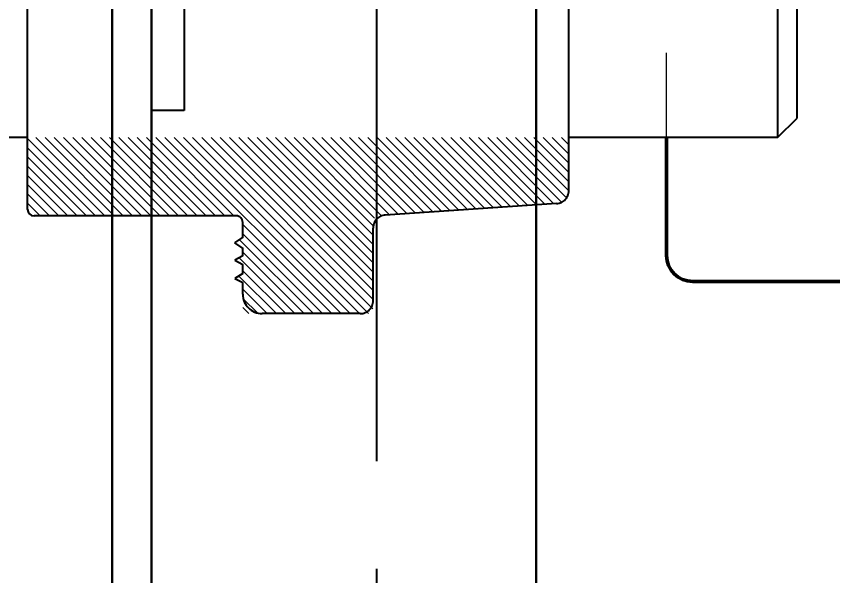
# Model space of a CAD drawing. Header units: inches. Extents: x 198356 to 209798, y -190593 to -183267.
# Drawn here: x 203785.8 to 203910.9, y -184497.5 to -184411.7 of the extents above; entities that cross this region are included whole.
import ezdxf

# ---------------------------------------------------------------- set-up
doc = ezdxf.new("R2010")
doc.units = ezdxf.units.IN
doc.header["$LTSCALE"] = 13
for name, pattern in [('CENTER', [50.8, 31.75, -6.35, 6.35, -6.35]), ('CENTERX2', [101.6, 63.5, -12.7, 12.7, -12.7]), ('虚线', [2, 1, -1])]:
    doc.linetypes.add(name, pattern=pattern)
doc.layers.get('0').update_dxf_attribs({"color": 1, "linetype": 'CENTER'})
doc.layers.add('1', color=4, linetype='Continuous')
doc.layers.add('粗实线', color=4, linetype='Continuous')
for name, color, linetype, lineweight in [('2细实线', 3, 'Continuous', 20), ('剖面线层', 4, 'Continuous', 18), ('标注、文本', 3, 'Continuous', 25), ('粗实线层', 7, 'Continuous', 35), ('虚线层', 6, '虚线', 18)]:
    doc.layers.add(name, color=color, linetype=linetype, lineweight=lineweight)
doc.styles.get("Standard").update_dxf_attribs({"font": 'gbenor.shx', "bigfont": 'gbcbig.shx'})
doc.dimstyles.new('英寸 1-10', dxfattribs={"dimscale": 14, "dimtxt": 3.5, "dimasz": 2, "dimexe": 1.5, "dimexo": 0.5, "dimgap": 0.5, "dimtad": 1, "dimtoh": 1, "dimdec": 0, "dimdsep": 46, "dimtxsty": 'Standard', "dimcen": 2.5, "dimclrd": 3, "dimclre": 3, "dimclrt": 3, "dimadec": 0, "dimazin": 2, "dimtfac": 1, "dimtdec": 0, "dimtmove": 0, "dimatfit": 2, "dimfxl": 1, "dimarcsym": 0})

# ---------------------------------------------------------------- blocks, each defined once
blk = doc.blocks.new('*D101')
at = {"layer": '2细实线', "color": 3, "linetype": 'ByBlock', "lineweight": -2}
for p, q in [((204482.46, -183812.81), (204702.34, -183812.81)), ((204681.34, -183854.81), (204681.34, -185990.8)), ((204332.46, -186032.8), (204702.34, -186032.8)), ((201100.83, -188826.91), (201100.83, -188994.78)), ((199830.83, -188846.49), (199830.83, -188994.78)), ((201072.83, -188973.78), (199858.83, -188973.78))]:
    blk.add_line(p, q, dxfattribs=at)
at = {"layer": '2细实线', "color": 3, "linetype": 'ByBlock'}
for points in [[(204674.34, -183854.81), (204688.34, -183854.81), (204681.34, -183812.81)], [(204674.34, -185990.8), (204688.34, -185990.8), (204681.34, -186032.8)], [(199858.83, -188969.12), (199858.83, -188978.45), (199830.83, -188973.78)], [(201072.83, -188969.12), (201072.83, -188978.45), (201100.83, -188973.78)]]:
    blk.add_solid(points, dxfattribs=at)
at = {"layer": 'Defpoints', "color": 0, "linetype": 'ByBlock'}
for p in [(204475.46, -183812.81), (204325.46, -186032.8), (204681.34, -186032.8), (201100.83, -188819.91), (199830.83, -188839.49), (199830.83, -188973.78)]:
    blk.add_point(p, dxfattribs=at)
at = {"layer": '2细实线', "color": 3, "linetype": 'ByBlock', "insert": (204636.06, -185152.31), "char_height": 73.5, "attachment_point": 5, "rotation": 90}
blk.add_mtext('2220 [87]', dxfattribs=at)
at = {"layer": '2细实线', "color": 3, "linetype": 'ByBlock', "insert": (200465.83, -188941.26), "char_height": 49, "attachment_point": 5}
blk.add_mtext('1270 [50]', dxfattribs=at)
blk = doc.blocks.new('A$C1E121E43')
at = {"layer": '1', "ltscale": 5}
blk.add_line((125.66, 0), (120.64, 0), dxfattribs=at)
for points in [[(120.64, 141.69), (120.64, 0.3), (120.64, 0)], [(125.66, 141.69), (125.66, 0.3), (125.66, 0)]]:
    blk.add_lwpolyline(points, dxfattribs=at)
for points in [[(120.64, 141.2), (120.64, 94.24), (120.64, 47.27), (120.64, 0.3)], [(125.66, 141.2), (125.66, 94.24), (125.66, 47.27), (125.66, 0.3)]]:
    blk.add_open_spline(points, degree=3, dxfattribs=at)

msp = doc.modelspace()

# ---------------------------------------------------------------- hatches: boundary and pattern name
at = {"layer": '剖面线层'}
h = msp.add_hatch(dxfattribs=at)
h.set_pattern_fill('无图案', color=256, angle=-90, style=0, pattern_type=0)
h.set_pattern_definition([(315, (203791.9038, -184647.0126), (0.7071068, 0.7071068), [])])
edge = h.paths.add_edge_path(flags=0)
edge.add_line((203787.464, -184430.302), (203811.482, -184430.302))
edge.add_line((203811.482, -184430.302), (203870.464, -184430.302))
edge.add_line((203870.464, -184430.302), (203870.464, -184438.431))
edge.add_arc((203868.464, -184438.431), 2, -86.18593, 0, ccw=False)
edge.add_line((203868.597, -184440.427), (203841.398, -184442.24))
edge.add_arc((203841.464, -184443.238), 1, 93.81407, 180)
edge.add_line((203840.464, -184443.238), (203840.464, -184456.302))
edge.add_arc((203839.464, -184456.302), 1, -90, 0, ccw=False)
edge.add_line((203839.464, -184457.302), (203821.464, -184457.302))
edge.add_arc((203821.464, -184456.302), 1, 180, 270, ccw=False)
edge.add_line((203820.464, -184456.302), (203820.464, -184452.546))
edge.add_line((203820.464, -184452.546), (203819.282, -184451.934))
edge.add_line((203819.282, -184451.934), (203820.464, -184451.132))
edge.add_line((203820.464, -184451.132), (203820.464, -184449.772))
edge.add_line((203820.464, -184449.772), (203819.282, -184449.12))
edge.add_line((203819.282, -184449.12), (203820.464, -184448.42))
edge.add_line((203820.464, -184448.42), (203820.464, -184447.267))
edge.add_line((203820.464, -184447.267), (203819.189, -184446.447))
edge.add_line((203819.189, -184446.447), (203820.464, -184445.598))
edge.add_line((203820.464, -184445.598), (203820.464, -184443.73))
edge.add_line((203820.464, -184443.73), (203820.464, -184443.302))
edge.add_arc((203819.464, -184443.302), 1, 0, 90.00001)
edge.add_line((203819.464, -184442.302), (203788.464, -184442.302))
edge.add_arc((203788.464, -184441.302), 1, 180, 270, ccw=False)
edge.add_line((203787.464, -184441.302), (203787.464, -184430.302))

# ---------------------------------------------------------------- linework, layer by layer
for p, q in [((203820.478, -184445.589), (203819.189, -184446.447)), ((203819.189, -184446.447), (203820.502, -184447.291)), ((203820.464, -184448.42), (203819.282, -184449.12)), ((203819.282, -184449.12), (203820.464, -184449.772)), ((203820.464, -184451.132), (203819.282, -184451.934)), ((203819.282, -184451.934), (203820.464, -184452.546))]:
    msp.add_line(p, q)
for centre, radius, start, end in [((203868.464, -184438.431), 2, 273.81407, 0), ((203842.464, -184444.173), 2, 93.81407, 180), ((203823.464, -184454.302), 3, 180, 270), ((203838.464, -184455.302), 2, 270, 0)]:
    msp.add_arc(centre, radius, start, end)
at = {"layer": '1', "color": 1, "linetype": 'CENTERX2', "lineweight": -3, "ltscale": 0.1}
for q in [(203841.046, -183847.807), (203841.046, -184182.807)]:
    msp.add_line((203841.046, -185932.802), q, dxfattribs=at)
at = {"layer": '标注、文本', "color": 4, "lineweight": 30}
msp.add_line((203800.464, -183841.807), (203800.464, -185932.802), dxfattribs=at)
at = {"layer": '粗实线', "lineweight": 30}
for p, q in [((203806.464, -183841.807), (203806.464, -185932.802)), ((203865.464, -185932.802), (203865.464, -183841.807))]:
    msp.add_line(p, q, dxfattribs=at)
at = {"layer": '粗实线'}
for p, q in [((203787.464, -184441.302), (203787.464, -184363.302)), ((203870.464, -184438.431), (203870.464, -184365.238)), ((203902.464, -184374.302), (203902.464, -184430.302)), ((203905.464, -184427.302), (203905.464, -184377.302)), ((203902.464, -184430.302), (203905.464, -184427.302)), ((203787.464, -184430.302), (203769.497, -184430.302)), ((203902.456, -184430.305), (203870.456, -184430.295)), ((203868.597, -184440.427), (203842.331, -184442.178)), ((203819.464, -184442.302), (203788.464, -184442.302)), ((203820.464, -184443.73), (203820.464, -184443.302)), ((203820.464, -184445.598), (203820.464, -184443.73)), ((203840.464, -184455.302), (203840.464, -184444.173)), ((203820.464, -184448.42), (203820.464, -184447.267)), ((203820.464, -184451.132), (203820.464, -184449.772)), ((203820.464, -184454.302), (203820.464, -184452.546)), ((203838.464, -184457.302), (203823.464, -184457.302))]:
    msp.add_line(p, q, dxfattribs=at)
for centre, start, end in [((203788.464, -184441.302), 180, 270), ((203819.464, -184443.302), 0, 90.00001)]:
    msp.add_arc(centre, 1, start, end, dxfattribs=at)
at = {"layer": '粗实线层', "lineweight": 50}
for p, q in [((203885.464, -184448.37), (203885.464, -184430.302)), ((203889.464, -184452.37), (204140.993, -184452.37))]:
    msp.add_line(p, q, dxfattribs=at)
msp.add_arc((203889.464, -184448.37), 4, 180, 270, dxfattribs=at)
at = {"layer": '虚线层'}
msp.add_line((203885.464, -184430.302), (203885.464, -184374.302), dxfattribs=at)

# ---------------------------------------------------------------- block references
at = {"layer": '标注、文本'}
msp.add_blockref('A$C1E121E43', (203685.824, -184426.125), dxfattribs=at)

# ---------------------------------------------------------------- dimensions: what is measured, and where the dimension line sits
at = {"layer": '2细实线', "linetype": 'ByBlock'}
dim = msp.add_linear_dim(base=(204681.343, -186032.802), p1=(204475.464, -183812.807), p2=(204325.464, -186032.802), angle=90, dimstyle='英寸 1-10', override={"dimtxt": 5.25, "dimasz": 3}, dxfattribs=at)
dim.commit()
dim.dimension.update_dxf_attribs({"geometry": '*D101', "text_midpoint": (204681.343, -185152.306), "dimtype": 160})
dim = msp.add_linear_dim(base=(199830.829, -188973.785), p1=(201100.829, -188819.91), p2=(199830.829, -188839.487), dimstyle='英寸 1-10', dxfattribs=at)
dim.commit()
dim.dimension.update_dxf_attribs({"geometry": '*D101', "text_midpoint": (200465.829, -188941.264)})

doc.saveas('drawing.dxf')
